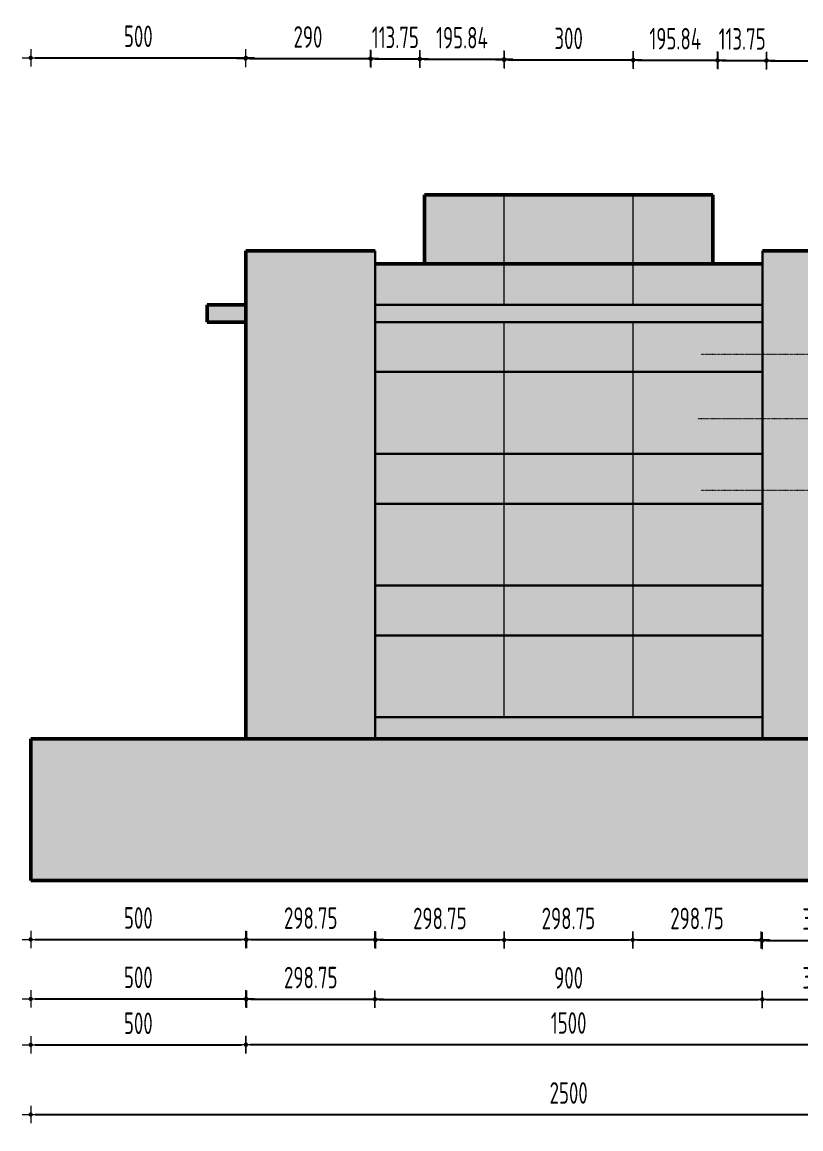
# Model space of a CAD drawing. Header units: millimetres. Extents: x -1490 to 1733, y -1239 to 1331.
# Drawn here: x -1490 to 319, y -1239 to 1331 of the extents above; entities that cross this region are included whole.
import ezdxf

# ---------------------------------------------------------------- set-up
doc = ezdxf.new("R2010")
doc.units = ezdxf.units.MM
doc.linetypes.add('DOT2', pattern=[0.125, 0, -0.125])
for name, color, linetype, lineweight in [('ALUBOND_HATCH', 8, 'Continuous', 18), ('CONTUR_FATADA', 7, 'Continuous', 50), ('COTE', 7, 'Continuous', 18), ('front', 255, 'Continuous', 30), ('GLASS_HATCH', 7, 'Continuous', 13), ('text', 7, 'Continuous', 18)]:
    doc.layers.add(name, color=color, linetype=linetype, lineweight=lineweight)
doc.styles.add('ISOCP', font='isocp.shx', dxfattribs={"width": 0.71})
doc.dimstyles.new('ARH_5', dxfattribs={"dimscale": 5, "dimtxt": 5, "dimasz": 1, "dimexe": 0.1, "dimexo": 0, "dimgap": 0, "dimtad": 0, "dimzin": 9, "dimdsep": 46, "dimtxsty": 'ISOCP', "dimblk": 'DOT', "dimcen": 0, "dimdle": 1, "dimse1": 1, "dimse2": 1, "dimclrt": 2, "dimazin": 0, "dimtfac": 0.666667, "dimtmove": 2, "dimatfit": 3, "dimldrblk": 'DOT', "dimfxl": 1, "dimtvp": 1, "dimtolj": 1, "dimarcsym": 0})

# ---------------------------------------------------------------- blocks, each defined once
blk = doc.blocks.new('DOT')
at = {"color": 0, "linetype": 'ByBlock'}
for p, q in [((2, 0), (-1, 0)), ((0, -2), (0, 2))]:
    blk.add_line(p, q, dxfattribs=at)
at = {"color": 0, "linetype": 'ByBlock', "const_width": 0.5}
blk.add_lwpolyline([(-0.25, 0, 1), (0.25, 0, 1)], format="xyb", close=True, dxfattribs=at)
blk = doc.blocks.new('*D13')
at = {"layer": 'COTE', "color": 0, "lineweight": -2, "transparency": 16777216}
blk.add_line((-1460.3, -1206.1), (1019.7, -1206.1), dxfattribs=at)
at = {"layer": 'Defpoints', "color": 0, "transparency": 16777216}
for p in [(1029.7, -1206.1), (-1470.3, -1239.5), (1029.7, -1239.5)]:
    blk.add_point(p, dxfattribs=at)
at = {"layer": 'COTE', "color": 0, "lineweight": -2, "transparency": 16777216, "xscale": 10, "yscale": 10, "zscale": 10, "rotation": 180}
blk.add_blockref('DOT', (-1470.3, -1206.1), dxfattribs=at)
at = {"layer": 'COTE', "color": 0, "lineweight": -2, "transparency": 16777216, "xscale": 10, "yscale": 10, "zscale": 10}
blk.add_blockref('DOT', (1029.7, -1206.1), dxfattribs=at)
at = {"layer": 'COTE', "color": 30, "transparency": 16777216, "insert": (-220.3, -1156.1), "char_height": 50, "attachment_point": 5, "style": 'ISOCP'}
blk.add_mtext('\\A1;2500', dxfattribs=at)
blk = doc.blocks.new('*D17')
at = {"layer": 'COTE', "color": 0, "lineweight": -2, "transparency": 16777216}
blk.add_line((-1460.3, -1044.2), (-980.3, -1044.2), dxfattribs=at)
at = {"layer": 'Defpoints', "color": 0, "transparency": 16777216}
for p in [(-1470.3, -1031.9), (-970.3, -1031.9), (-970.3, -1044.2)]:
    blk.add_point(p, dxfattribs=at)
at = {"layer": 'COTE', "color": 0, "lineweight": -2, "transparency": 16777216, "xscale": 10, "yscale": 10, "zscale": 10, "rotation": 180}
blk.add_blockref('DOT', (-1470.3, -1044.2), dxfattribs=at)
at = {"layer": 'COTE', "color": 0, "lineweight": -2, "transparency": 16777216, "xscale": 10, "yscale": 10, "zscale": 10}
blk.add_blockref('DOT', (-970.3, -1044.2), dxfattribs=at)
at = {"layer": 'COTE', "color": 30, "transparency": 16777216, "insert": (-1220.3, -994.2), "char_height": 50, "attachment_point": 5, "style": 'ISOCP'}
blk.add_mtext('\\A1;500', dxfattribs=at)
blk = doc.blocks.new('*D18')
at = {"layer": 'COTE', "color": 0, "lineweight": -2, "transparency": 16777216}
blk.add_line((-960.3, -1043.6), (519.7, -1043.6), dxfattribs=at)
at = {"layer": 'Defpoints', "color": 0, "transparency": 16777216}
for p in [(529.7, -1043.6), (-970.3, -1054.2), (529.7, -1054.2)]:
    blk.add_point(p, dxfattribs=at)
at = {"layer": 'COTE', "color": 0, "lineweight": -2, "transparency": 16777216, "xscale": 10, "yscale": 10, "zscale": 10, "rotation": 180}
blk.add_blockref('DOT', (-970.3, -1043.6), dxfattribs=at)
at = {"layer": 'COTE', "color": 0, "lineweight": -2, "transparency": 16777216, "xscale": 10, "yscale": 10, "zscale": 10}
blk.add_blockref('DOT', (529.7, -1043.6), dxfattribs=at)
at = {"layer": 'COTE', "color": 30, "transparency": 16777216, "insert": (-220.3, -993.6), "char_height": 50, "attachment_point": 5, "style": 'ISOCP'}
blk.add_mtext('\\A1;1500', dxfattribs=at)
blk = doc.blocks.new('*D33')
at = {"layer": 'COTE', "color": 0, "lineweight": -2, "transparency": 16777216}
blk.add_line((-1460.3, -937.7), (-980.3, -937.7), dxfattribs=at)
at = {"layer": 'Defpoints', "color": 0, "transparency": 16777216}
for p in [(-1470.3, -940), (-970.3, -937.7), (-970.3, -940)]:
    blk.add_point(p, dxfattribs=at)
at = {"layer": 'COTE', "color": 0, "lineweight": -2, "transparency": 16777216, "xscale": 10, "yscale": 10, "zscale": 10, "rotation": 180}
blk.add_blockref('DOT', (-1470.3, -937.7), dxfattribs=at)
at = {"layer": 'COTE', "color": 0, "lineweight": -2, "transparency": 16777216, "xscale": 10, "yscale": 10, "zscale": 10}
blk.add_blockref('DOT', (-970.3, -937.7), dxfattribs=at)
at = {"layer": 'COTE', "color": 30, "transparency": 16777216, "insert": (-1220.3, -887.7), "char_height": 50, "attachment_point": 5, "style": 'ISOCP'}
blk.add_mtext('\\A1;500', dxfattribs=at)
blk = doc.blocks.new('*D34')
at = {"layer": 'COTE', "color": 0, "lineweight": -2, "transparency": 16777216}
blk.add_line((-959, -938.1), (-680.3, -938.1), dxfattribs=at)
at = {"layer": 'Defpoints', "color": 0, "transparency": 16777216}
for p in [(-969, -935.8), (-670.3, -935.8), (-670.3, -938.1)]:
    blk.add_point(p, dxfattribs=at)
at = {"layer": 'COTE', "color": 0, "lineweight": -2, "transparency": 16777216, "xscale": 10, "yscale": 10, "zscale": 10, "rotation": 180}
blk.add_blockref('DOT', (-969, -938.1), dxfattribs=at)
at = {"layer": 'COTE', "color": 0, "lineweight": -2, "transparency": 16777216, "xscale": 10, "yscale": 10, "zscale": 10}
blk.add_blockref('DOT', (-670.3, -938.1), dxfattribs=at)
at = {"layer": 'COTE', "color": 30, "transparency": 16777216, "insert": (-819.6, -888.1), "char_height": 50, "attachment_point": 5, "style": 'ISOCP'}
blk.add_mtext('\\A1;298.75', dxfattribs=at)
blk = doc.blocks.new('*D35')
at = {"layer": 'COTE', "color": 0, "lineweight": -2, "transparency": 16777216}
blk.add_line((-660.3, -938.7), (219.7, -938.7), dxfattribs=at)
at = {"layer": 'Defpoints', "color": 0, "transparency": 16777216}
for p in [(-670.3, -950), (229.7, -938.7), (229.7, -950)]:
    blk.add_point(p, dxfattribs=at)
at = {"layer": 'COTE', "color": 0, "lineweight": -2, "transparency": 16777216, "xscale": 10, "yscale": 10, "zscale": 10, "rotation": 180}
blk.add_blockref('DOT', (-670.3, -938.7), dxfattribs=at)
at = {"layer": 'COTE', "color": 0, "lineweight": -2, "transparency": 16777216, "xscale": 10, "yscale": 10, "zscale": 10}
blk.add_blockref('DOT', (229.7, -938.7), dxfattribs=at)
at = {"layer": 'COTE', "color": 30, "transparency": 16777216, "insert": (-220.3, -888.7), "char_height": 50, "attachment_point": 5, "style": 'ISOCP'}
blk.add_mtext('\\A1;900', dxfattribs=at)
blk = doc.blocks.new('*D36')
at = {"layer": 'COTE', "color": 0, "lineweight": -2, "transparency": 16777216}
blk.add_line((239.6, -938.8), (519.7, -938.8), dxfattribs=at)
at = {"layer": 'Defpoints', "color": 0, "transparency": 16777216}
for p in [(229.6, -938.7), (529.7, -938.7), (529.7, -938.8)]:
    blk.add_point(p, dxfattribs=at)
at = {"layer": 'COTE', "color": 0, "lineweight": -2, "transparency": 16777216, "xscale": 10, "yscale": 10, "zscale": 10, "rotation": 180}
blk.add_blockref('DOT', (229.6, -938.8), dxfattribs=at)
at = {"layer": 'COTE', "color": 0, "lineweight": -2, "transparency": 16777216, "xscale": 10, "yscale": 10, "zscale": 10}
blk.add_blockref('DOT', (529.7, -938.8), dxfattribs=at)
at = {"layer": 'COTE', "color": 30, "transparency": 16777216, "insert": (379.7, -888.8), "char_height": 50, "attachment_point": 5, "style": 'ISOCP'}
blk.add_mtext('\\A1;300.17', dxfattribs=at)
blk = doc.blocks.new('*D38')
at = {"layer": 'COTE', "color": 0, "lineweight": -2, "transparency": 16777216}
blk.add_line((-1460.3, -799.6), (-980.3, -799.6), dxfattribs=at)
at = {"layer": 'Defpoints', "color": 0, "transparency": 16777216}
for p in [(-1470.3, -801.9), (-970.3, -799.6), (-970.3, -801.9)]:
    blk.add_point(p, dxfattribs=at)
at = {"layer": 'COTE', "color": 0, "lineweight": -2, "transparency": 16777216, "xscale": 10, "yscale": 10, "zscale": 10, "rotation": 180}
blk.add_blockref('DOT', (-1470.3, -799.6), dxfattribs=at)
at = {"layer": 'COTE', "color": 0, "lineweight": -2, "transparency": 16777216, "xscale": 10, "yscale": 10, "zscale": 10}
blk.add_blockref('DOT', (-970.3, -799.6), dxfattribs=at)
at = {"layer": 'COTE', "color": 30, "transparency": 16777216, "insert": (-1220.3, -749.6), "char_height": 50, "attachment_point": 5, "style": 'ISOCP'}
blk.add_mtext('\\A1;500', dxfattribs=at)
blk = doc.blocks.new('*D39')
at = {"layer": 'COTE', "color": 0, "lineweight": -2, "transparency": 16777216}
blk.add_line((-959, -800), (-680.3, -800), dxfattribs=at)
at = {"layer": 'Defpoints', "color": 0, "transparency": 16777216}
for p in [(-969, -797.7), (-670.3, -797.7), (-670.3, -800)]:
    blk.add_point(p, dxfattribs=at)
at = {"layer": 'COTE', "color": 0, "lineweight": -2, "transparency": 16777216, "xscale": 10, "yscale": 10, "zscale": 10, "rotation": 180}
blk.add_blockref('DOT', (-969, -800), dxfattribs=at)
at = {"layer": 'COTE', "color": 0, "lineweight": -2, "transparency": 16777216, "xscale": 10, "yscale": 10, "zscale": 10}
blk.add_blockref('DOT', (-670.3, -800), dxfattribs=at)
at = {"layer": 'COTE', "color": 30, "transparency": 16777216, "insert": (-819.6, -750), "char_height": 50, "attachment_point": 5, "style": 'ISOCP'}
blk.add_mtext('\\A1;298.75', dxfattribs=at)
blk = doc.blocks.new('*D40')
at = {"layer": 'COTE', "color": 0, "lineweight": -2, "transparency": 16777216}
blk.add_line((-659, -800.8), (-380.3, -800.8), dxfattribs=at)
at = {"layer": 'Defpoints', "color": 0, "transparency": 16777216}
for p in [(-669, -800), (-370.3, -800), (-370.3, -800.8)]:
    blk.add_point(p, dxfattribs=at)
at = {"layer": 'COTE', "color": 0, "lineweight": -2, "transparency": 16777216, "xscale": 10, "yscale": 10, "zscale": 10, "rotation": 180}
blk.add_blockref('DOT', (-669, -800.8), dxfattribs=at)
at = {"layer": 'COTE', "color": 0, "lineweight": -2, "transparency": 16777216, "xscale": 10, "yscale": 10, "zscale": 10}
blk.add_blockref('DOT', (-370.3, -800.8), dxfattribs=at)
at = {"layer": 'COTE', "color": 30, "transparency": 16777216, "insert": (-519.6, -750.8), "char_height": 50, "attachment_point": 5, "style": 'ISOCP'}
blk.add_mtext('\\A1;298.75', dxfattribs=at)
blk = doc.blocks.new('*D41')
at = {"layer": 'COTE', "color": 0, "lineweight": -2, "transparency": 16777216}
blk.add_line((-360.3, -800.8), (-81.5, -800.8), dxfattribs=at)
at = {"layer": 'Defpoints', "color": 0, "transparency": 16777216}
for p in [(-370.3, -800), (-71.5, -800), (-71.5, -800.8)]:
    blk.add_point(p, dxfattribs=at)
at = {"layer": 'COTE', "color": 0, "lineweight": -2, "transparency": 16777216, "xscale": 10, "yscale": 10, "zscale": 10, "rotation": 180}
blk.add_blockref('DOT', (-370.3, -800.8), dxfattribs=at)
at = {"layer": 'COTE', "color": 0, "lineweight": -2, "transparency": 16777216, "xscale": 10, "yscale": 10, "zscale": 10}
blk.add_blockref('DOT', (-71.5, -800.8), dxfattribs=at)
at = {"layer": 'COTE', "color": 30, "transparency": 16777216, "insert": (-220.9, -750.8), "char_height": 50, "attachment_point": 5, "style": 'ISOCP'}
blk.add_mtext('\\A1;298.75', dxfattribs=at)
blk = doc.blocks.new('*D42')
at = {"layer": 'COTE', "color": 0, "lineweight": -2, "transparency": 16777216}
blk.add_line((-61.5, -800.8), (217.2, -800.8), dxfattribs=at)
at = {"layer": 'Defpoints', "color": 0, "transparency": 16777216}
for p in [(-71.5, -800), (227.2, -800), (227.2, -800.8)]:
    blk.add_point(p, dxfattribs=at)
at = {"layer": 'COTE', "color": 0, "lineweight": -2, "transparency": 16777216, "xscale": 10, "yscale": 10, "zscale": 10, "rotation": 180}
blk.add_blockref('DOT', (-71.5, -800.8), dxfattribs=at)
at = {"layer": 'COTE', "color": 0, "lineweight": -2, "transparency": 16777216, "xscale": 10, "yscale": 10, "zscale": 10}
blk.add_blockref('DOT', (227.2, -800.8), dxfattribs=at)
at = {"layer": 'COTE', "color": 30, "transparency": 16777216, "insert": (77.9, -750.8), "char_height": 50, "attachment_point": 5, "style": 'ISOCP'}
blk.add_mtext('\\A1;298.75', dxfattribs=at)
blk = doc.blocks.new('*D43')
at = {"layer": 'COTE', "color": 0, "lineweight": -2, "transparency": 16777216}
blk.add_line((239.6, -802.3), (519.7, -802.3), dxfattribs=at)
at = {"layer": 'Defpoints', "color": 0, "transparency": 16777216}
for p in [(229.6, -802.1), (529.7, -802.1), (529.7, -802.3)]:
    blk.add_point(p, dxfattribs=at)
at = {"layer": 'COTE', "color": 0, "lineweight": -2, "transparency": 16777216, "xscale": 10, "yscale": 10, "zscale": 10, "rotation": 180}
blk.add_blockref('DOT', (229.6, -802.3), dxfattribs=at)
at = {"layer": 'COTE', "color": 0, "lineweight": -2, "transparency": 16777216, "xscale": 10, "yscale": 10, "zscale": 10}
blk.add_blockref('DOT', (529.7, -802.3), dxfattribs=at)
at = {"layer": 'COTE', "color": 30, "transparency": 16777216, "insert": (379.7, -752.3), "char_height": 50, "attachment_point": 5, "style": 'ISOCP'}
blk.add_mtext('\\A1;300.17', dxfattribs=at)
blk = doc.blocks.new('*D55')
at = {"layer": 'COTE', "color": 0, "lineweight": -2, "transparency": 16777216}
blk.add_line((-1460.3, 1248), (-980.3, 1248), dxfattribs=at)
at = {"layer": 'Defpoints', "color": 0, "transparency": 16777216}
for p in [(-970.3, 1248), (-1470.3, 1180.1), (-970.3, 1180.1)]:
    blk.add_point(p, dxfattribs=at)
at = {"layer": 'COTE', "color": 0, "lineweight": -2, "transparency": 16777216, "xscale": 10, "yscale": 10, "zscale": 10, "rotation": 180}
blk.add_blockref('DOT', (-1470.3, 1248), dxfattribs=at)
at = {"layer": 'COTE', "color": 0, "lineweight": -2, "transparency": 16777216, "xscale": 10, "yscale": 10, "zscale": 10}
blk.add_blockref('DOT', (-970.3, 1248), dxfattribs=at)
at = {"layer": 'COTE', "color": 30, "transparency": 16777216, "insert": (-1220.3, 1298), "char_height": 50, "attachment_point": 5, "style": 'ISOCP'}
blk.add_mtext('\\A1;500', dxfattribs=at)
blk = doc.blocks.new('*D56')
at = {"layer": 'COTE', "color": 0, "lineweight": -2, "transparency": 16777216}
blk.add_line((-961.1, 1246.4), (-691.1, 1246.4), dxfattribs=at)
at = {"layer": 'Defpoints', "color": 0, "transparency": 16777216}
for p in [(-971.1, 1248), (-681.1, 1248), (-681.1, 1246.4)]:
    blk.add_point(p, dxfattribs=at)
at = {"layer": 'COTE', "color": 0, "lineweight": -2, "transparency": 16777216, "xscale": 10, "yscale": 10, "zscale": 10, "rotation": 180}
blk.add_blockref('DOT', (-971.1, 1246.4), dxfattribs=at)
at = {"layer": 'COTE', "color": 0, "lineweight": -2, "transparency": 16777216, "xscale": 10, "yscale": 10, "zscale": 10}
blk.add_blockref('DOT', (-681.1, 1246.4), dxfattribs=at)
at = {"layer": 'COTE', "color": 30, "transparency": 16777216, "insert": (-826.1, 1296.5), "char_height": 50, "attachment_point": 5, "style": 'ISOCP'}
blk.add_mtext('\\A1;290', dxfattribs=at)
blk = doc.blocks.new('*D57')
at = {"layer": 'COTE', "color": 0, "lineweight": -2, "transparency": 16777216}
blk.add_line((-669.9, 1245.6), (-576.1, 1245.6), dxfattribs=at)
at = {"layer": 'Defpoints', "color": 0, "transparency": 16777216}
for p in [(-679.9, 1246.4), (-566.1, 1246.4), (-566.1, 1245.6)]:
    blk.add_point(p, dxfattribs=at)
at = {"layer": 'COTE', "color": 0, "lineweight": -2, "transparency": 16777216, "xscale": 10, "yscale": 10, "zscale": 10, "rotation": 180}
blk.add_blockref('DOT', (-679.9, 1245.6), dxfattribs=at)
at = {"layer": 'COTE', "color": 0, "lineweight": -2, "transparency": 16777216, "xscale": 10, "yscale": 10, "zscale": 10}
blk.add_blockref('DOT', (-566.1, 1245.6), dxfattribs=at)
at = {"layer": 'COTE', "color": 30, "transparency": 16777216, "insert": (-623, 1295.6), "char_height": 50, "attachment_point": 5, "style": 'ISOCP'}
blk.add_mtext('\\A1;113.75', dxfattribs=at)
blk = doc.blocks.new('*D58')
at = {"layer": 'COTE', "color": 0, "lineweight": -2, "transparency": 16777216}
blk.add_line((-556.1, 1244.7), (-380.3, 1244.7), dxfattribs=at)
at = {"layer": 'Defpoints', "color": 0, "transparency": 16777216}
for p in [(-566.1, 1245.6), (-370.3, 1245.6), (-370.3, 1244.7)]:
    blk.add_point(p, dxfattribs=at)
at = {"layer": 'COTE', "color": 0, "lineweight": -2, "transparency": 16777216, "xscale": 10, "yscale": 10, "zscale": 10, "rotation": 180}
blk.add_blockref('DOT', (-566.1, 1244.7), dxfattribs=at)
at = {"layer": 'COTE', "color": 0, "lineweight": -2, "transparency": 16777216, "xscale": 10, "yscale": 10, "zscale": 10}
blk.add_blockref('DOT', (-370.3, 1244.7), dxfattribs=at)
at = {"layer": 'COTE', "color": 30, "transparency": 16777216, "insert": (-468.2, 1294.7), "char_height": 50, "attachment_point": 5, "style": 'ISOCP'}
blk.add_mtext('\\A1;195.84', dxfattribs=at)
blk = doc.blocks.new('*D59')
at = {"layer": 'COTE', "color": 0, "lineweight": -2, "transparency": 16777216}
blk.add_line((-360.3, 1243.1), (-80.3, 1243.1), dxfattribs=at)
at = {"layer": 'Defpoints', "color": 0, "transparency": 16777216}
for p in [(-370.3, 1243.4), (-70.3, 1243.4), (-70.3, 1243.1)]:
    blk.add_point(p, dxfattribs=at)
at = {"layer": 'COTE', "color": 0, "lineweight": -2, "transparency": 16777216, "xscale": 10, "yscale": 10, "zscale": 10, "rotation": 180}
blk.add_blockref('DOT', (-370.3, 1243.1), dxfattribs=at)
at = {"layer": 'COTE', "color": 0, "lineweight": -2, "transparency": 16777216, "xscale": 10, "yscale": 10, "zscale": 10}
blk.add_blockref('DOT', (-70.3, 1243.1), dxfattribs=at)
at = {"layer": 'COTE', "color": 30, "transparency": 16777216, "insert": (-220.3, 1293.1), "char_height": 50, "attachment_point": 5, "style": 'ISOCP'}
blk.add_mtext('\\A1;300', dxfattribs=at)
blk = doc.blocks.new('*D60')
at = {"layer": 'COTE', "color": 0, "lineweight": -2, "transparency": 16777216}
blk.add_line((-60.5, 1242.3), (115.4, 1242.3), dxfattribs=at)
at = {"layer": 'Defpoints', "color": 0, "transparency": 16777216}
for p in [(-70.5, 1243.3), (125.4, 1243.3), (125.4, 1242.3)]:
    blk.add_point(p, dxfattribs=at)
at = {"layer": 'COTE', "color": 0, "lineweight": -2, "transparency": 16777216, "xscale": 10, "yscale": 10, "zscale": 10, "rotation": 180}
blk.add_blockref('DOT', (-70.5, 1242.3), dxfattribs=at)
at = {"layer": 'COTE', "color": 0, "lineweight": -2, "transparency": 16777216, "xscale": 10, "yscale": 10, "zscale": 10}
blk.add_blockref('DOT', (125.4, 1242.3), dxfattribs=at)
at = {"layer": 'COTE', "color": 30, "transparency": 16777216, "insert": (27.4, 1292.3), "char_height": 50, "attachment_point": 5, "style": 'ISOCP'}
blk.add_mtext('\\A1;195.84', dxfattribs=at)
blk = doc.blocks.new('*D61')
at = {"layer": 'COTE', "color": 0, "lineweight": -2, "transparency": 16777216}
blk.add_line((136, 1241.8), (229.8, 1241.8), dxfattribs=at)
at = {"layer": 'Defpoints', "color": 0, "transparency": 16777216}
for p in [(126, 1242.6), (239.8, 1242.6), (239.8, 1241.8)]:
    blk.add_point(p, dxfattribs=at)
at = {"layer": 'COTE', "color": 0, "lineweight": -2, "transparency": 16777216, "xscale": 10, "yscale": 10, "zscale": 10, "rotation": 180}
blk.add_blockref('DOT', (126, 1241.8), dxfattribs=at)
at = {"layer": 'COTE', "color": 0, "lineweight": -2, "transparency": 16777216, "xscale": 10, "yscale": 10, "zscale": 10}
blk.add_blockref('DOT', (239.8, 1241.8), dxfattribs=at)
at = {"layer": 'COTE', "color": 30, "transparency": 16777216, "insert": (182.9, 1291.8), "char_height": 50, "attachment_point": 5, "style": 'ISOCP'}
blk.add_mtext('\\A1;113.75', dxfattribs=at)
blk = doc.blocks.new('*D62')
at = {"layer": 'COTE', "color": 0, "lineweight": -2, "transparency": 16777216}
blk.add_line((248.6, 1241.1), (518.6, 1241.1), dxfattribs=at)
at = {"layer": 'Defpoints', "color": 0, "transparency": 16777216}
for p in [(238.6, 1242.7), (528.6, 1242.7), (528.6, 1241.1)]:
    blk.add_point(p, dxfattribs=at)
at = {"layer": 'COTE', "color": 0, "lineweight": -2, "transparency": 16777216, "xscale": 10, "yscale": 10, "zscale": 10, "rotation": 180}
blk.add_blockref('DOT', (238.6, 1241.1), dxfattribs=at)
at = {"layer": 'COTE', "color": 0, "lineweight": -2, "transparency": 16777216, "xscale": 10, "yscale": 10, "zscale": 10}
blk.add_blockref('DOT', (528.6, 1241.1), dxfattribs=at)
at = {"layer": 'COTE', "color": 30, "transparency": 16777216, "insert": (383.6, 1291.2), "char_height": 50, "attachment_point": 5, "style": 'ISOCP'}
blk.add_mtext('\\A1;290', dxfattribs=at)

msp = doc.modelspace()

# ---------------------------------------------------------------- hatches: boundary and pattern name
at = {"layer": 'ALUBOND_HATCH'}
h = msp.add_hatch(color=256, dxfattribs=at)
h.dxf.hatch_style = 1
h.paths.add_polyline_path([(529.746, 799.372), (229.746, 799.372), (229.746, 559.882), (529.746, 559.882)])
h.paths.add_polyline_path([(529.746, 559.882), (229.746, 559.882), (229.746, 410.156), (529.746, 410.156)])
h.paths.add_polyline_path([(529.746, 410.156), (229.746, 410.156), (229.746, 243.465), (529.746, 243.465)])
h.paths.add_polyline_path([(529.746, 243.465), (229.746, 243.465), (229.746, -333.628), (529.746, -333.628)])
h.paths.add_polyline_path([(229.746, 634.372), (-70.254, 634.372), (-70.254, 518.372), (229.746, 518.372), (229.746, 559.882)])
h.paths.add_polyline_path([(-70.254, 634.372), (-370.254, 634.372), (-370.254, 518.372), (-70.254, 518.372)])
h.paths.add_polyline_path([(-370.254, 634.372), (-670.254, 634.372), (-670.254, 518.372), (-370.254, 518.372)])
h.paths.add_polyline_path([(-370.254, 328.372), (-670.254, 328.372), (-670.254, 212.372), (-370.254, 212.372)])
h.paths.add_polyline_path([(-70.254, 328.372), (-370.254, 328.372), (-370.254, 212.372), (-70.254, 212.372)])
h.paths.add_polyline_path([(229.746, 328.372), (-70.254, 328.372), (-70.254, 212.372), (229.746, 212.372), (229.746, 243.465)])
h.paths.add_polyline_path([(229.746, 22.372), (-70.254, 22.372), (-70.254, -93.628), (229.746, -93.628)])
h.paths.add_polyline_path([(-70.254, 22.372), (-370.254, 22.372), (-370.254, -93.628), (-70.254, -93.628)])
h.paths.add_polyline_path([(-370.254, 22.372), (-670.254, 22.372), (-670.254, -93.628), (-370.254, -93.628)])
h.paths.add_polyline_path([(-670.254, 799.372), (-970.254, 799.372), (-970.254, -333.628), (-670.254, -333.628)])
h.paths.add_polyline_path([(619.746, 674.372), (529.746, 674.372), (529.746, 634.372), (619.746, 634.372)])
h.paths.add_polyline_path([(-970.254, 674.372), (-1060.254, 674.372), (-1060.254, 634.372), (-970.254, 634.372)])
h.paths.add_polyline_path([(1029.746, -333.628), (-1470.254, -333.628), (-1470.254, -662.628), (1029.746, -662.628)])
h = msp.add_hatch(color=256, dxfattribs=at)
h.dxf.hatch_style = 1
h.paths.add_polyline_path([(229.746, 674.372), (-670.254, 674.372), (-670.254, 634.372), (229.746, 634.372)])
h.paths.add_polyline_path([(-370.254, 769.372), (-670.254, 769.372), (-670.254, 674.372), (-370.254, 674.372)])
h.paths.add_polyline_path([(-70.254, 769.372), (-370.254, 769.372), (-370.254, 674.372), (-70.254, 674.372)])
h.paths.add_polyline_path([(229.746, 769.372), (-70.254, 769.372), (-70.254, 674.372), (229.746, 674.372)])
h.paths.add_polyline_path([(229.746, -283.628), (-670.254, -283.628), (-670.254, -333.628), (229.746, -333.628)])
at = {"layer": 'GLASS_HATCH'}
h = msp.add_hatch(dxfattribs=at)
h.set_pattern_fill('GOST_GLASS', color=256)
h.set_pattern_definition([(45, (-1470.2544, -662.628), (8.485281, 0), [5, -7]), (45, (-1468.133, -662.628), (8.485281, 0), [2, -10]), (45, (-1470.2544, -660.507), (8.485281, 0), [2, -10])])
h.paths.add_polyline_path([(-370.254, 929.372), (-555.254, 929.372), (-555.254, 769.372), (-370.254, 769.372)])
h.paths.add_polyline_path([(-70.254, 929.372), (-370.254, 929.372), (-370.254, 769.372), (-70.254, 769.372)])
h.paths.add_polyline_path([(114.746, 929.372), (-70.254, 929.372), (-70.254, 769.372), (114.746, 769.372)])
h.paths.add_polyline_path([(-370.254, 518.372), (-670.254, 518.372), (-670.254, 328.372), (-370.254, 328.372)])
h.paths.add_polyline_path([(-70.254, 518.372), (-370.254, 518.372), (-370.254, 328.372), (-70.254, 328.372)])
h.paths.add_polyline_path([(229.746, 518.372), (-70.254, 518.372), (-70.254, 328.372), (229.746, 328.372)])
h.paths.add_polyline_path([(-370.254, 212.372), (-670.254, 212.372), (-670.254, 22.372), (-370.254, 22.372)])
h.paths.add_polyline_path([(-70.254, 212.372), (-370.254, 212.372), (-370.254, 22.372), (-70.254, 22.372)])
h.paths.add_polyline_path([(229.746, 212.372), (-70.254, 212.372), (-70.254, 22.372), (229.746, 22.372)])
h.paths.add_polyline_path([(-370.254, -93.628), (-670.254, -93.628), (-670.254, -283.628), (-370.254, -283.628)])
h.paths.add_polyline_path([(-70.254, -93.628), (-370.254, -93.628), (-370.254, -283.628), (-70.254, -283.628)])
h.paths.add_polyline_path([(229.746, -93.628), (-70.254, -93.628), (-70.254, -283.628), (229.746, -283.628)])

# ---------------------------------------------------------------- linework, layer by layer
at = {"layer": 'CONTUR_FATADA'}
for p, q in [((-555.254, 929.372), (114.746, 929.372)), ((-555.254, 769.372), (-555.254, 929.372)), ((114.746, 769.372), (114.746, 929.372)), ((-970.254, -333.628), (-970.254, 799.372)), ((-970.254, 799.372), (-670.254, 799.372)), ((229.746, 799.372), (529.746, 799.372)), ((229.746, 769.372), (-670.254, 769.372)), ((-1060.254, 634.372), (-1060.254, 674.372)), ((-1060.254, 674.372), (-970.254, 674.372)), ((-1060.254, 634.372), (-970.254, 634.372)), ((-1470.254, -662.628), (-1470.254, -333.628)), ((-1470.254, -333.628), (1029.746, -333.628)), ((-1470.254, -662.628), (1029.746, -662.628))]:
    msp.add_line(p, q, dxfattribs=at)
at = {"layer": 'front'}
for p, q in [((-670.254, 799.372), (-670.254, -333.628)), ((229.746, 799.372), (229.746, -333.628)), ((-670.254, 674.372), (229.746, 674.372)), ((-670.254, 634.372), (229.746, 634.372)), ((229.746, 518.372), (-670.254, 518.372)), ((229.746, 328.372), (-670.254, 328.372)), ((229.746, 212.372), (-670.254, 212.372)), ((229.746, 22.372), (-670.254, 22.372)), ((229.746, -93.628), (-670.254, -93.628)), ((229.746, -283.628), (-670.254, -283.628))]:
    msp.add_line(p, q, dxfattribs=at)
at = {"layer": 'GLASS_HATCH'}
for p, q in [((-370.254, 769.372), (-370.254, 929.372)), ((-70.254, 769.372), (-70.254, 929.372)), ((-370.254, 674.372), (-370.254, 769.372)), ((-70.254, 674.372), (-70.254, 769.372)), ((-370.254, -283.628), (-370.254, 634.372)), ((-70.254, -283.628), (-70.254, 634.372))]:
    msp.add_line(p, q, dxfattribs=at)
at = {"layer": 'text', "linetype": 'DOT2', "ltscale": 1.5}
for p, q in [((87.568, 559.882), (822.512, 559.882)), ((79.55, 410.156), (822.512, 410.156)), ((87.568, 243.465), (822.512, 243.465))]:
    msp.add_line(p, q, dxfattribs=at)

# ---------------------------------------------------------------- dimensions: what is measured, and where the dimension line sits
at = {"layer": 'COTE'}
for base, p1, p2, picture, middle in [((-970.254, 1248.005), (-1470.254, 1180.1), (-970.254, 1180.1), '*D55', (-1220.254, 1298.005)), ((-681.131, 1246.442), (-971.131, 1248.005), (-681.131, 1248.005), '*D56', (-826.131, 1296.452)), ((-566.131, 1245.641), (-679.881, 1246.442), (-566.131, 1246.442), '*D57', (-623.006, 1295.641)), ((-370.254, 1244.66), (-566.097, 1245.641), (-370.254, 1245.641), '*D58', (-468.176, 1294.66)), ((-70.254, 1243.102), (-370.254, 1243.41), (-70.254, 1243.41), '*D59', (-220.254, 1293.102)), ((125.369, 1242.274), (-70.474, 1243.256), (125.369, 1243.256), '*D60', (27.448, 1292.274)), ((239.796, 1241.773), (126.046, 1242.574), (239.796, 1242.574), '*D61', (182.921, 1291.773)), ((528.621, 1241.142), (238.621, 1242.705), (528.621, 1242.705), '*D62', (383.621, 1291.152)), ((-970.254, -799.576), (-1470.254, -801.888), (-970.254, -801.888), '*D38', (-1220.254, -749.576)), ((-670.254, -800.04), (-969.004, -797.727), (-670.254, -797.727), '*D39', (-819.629, -750.03)), ((-370.254, -800.822), (-669.004, -800.04), (-370.254, -800.04), '*D40', (-519.629, -750.813)), ((-71.503, -800.822), (-370.253, -800.04), (-71.503, -800.04), '*D41', (-220.878, -750.813)), ((227.249, -800.822), (-71.501, -800.04), (227.249, -800.04), '*D42', (77.874, -750.813)), ((529.746, -802.283), (229.574, -802.146), (529.746, -802.146), '*D43', (379.66, -752.283)), ((-970.254, -937.654), (-1470.254, -939.967), (-970.254, -939.967), '*D33', (-1220.254, -887.654)), ((-670.254, -938.118), (-969.004, -935.806), (-670.254, -935.806), '*D34', (-819.629, -888.108)), ((229.746, -938.68), (-670.254, -949.967), (229.746, -949.967), '*D35', (-220.254, -888.68)), ((529.746, -938.817), (229.574, -938.68), (529.746, -938.68), '*D36', (379.66, -888.817)), ((-970.254, -1044.189), (-1470.254, -1031.899), (-970.254, -1031.899), '*D17', (-1220.254, -994.189)), ((529.746, -1043.596), (-970.254, -1054.189), (529.746, -1054.189), '*D18', (-220.254, -993.596))]:
    dim = msp.add_linear_dim(base=base, p1=p1, p2=p2, dimstyle='ARH_5', override={"dimscale": 10, "dimclrt": 30}, dxfattribs=at)
    dim.commit()
    dim.dimension.update_dxf_attribs({"geometry": picture, "text_midpoint": middle})
dim = msp.add_aligned_dim(p1=(-1470.254, -1239.486), p2=(1029.746, -1239.486), distance=33.392, dimstyle='ARH_5', override={"dimscale": 10, "dimclrt": 30}, dxfattribs=at)
dim.commit()
dim.dimension.update_dxf_attribs({"geometry": '*D13', "text_midpoint": (-220.254, -1156.084)})

doc.saveas('drawing.dxf')
